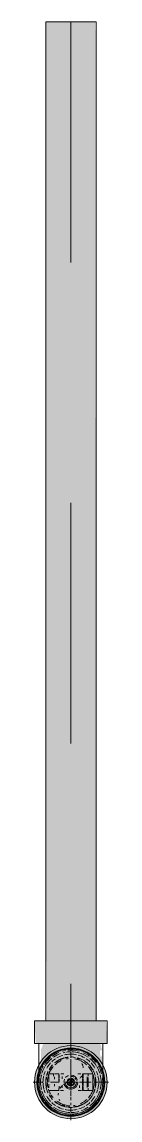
# Model space of a CAD drawing. Header units: millimetres. Extents: x -4000 to 187956, y -58990 to 162485.
# Drawn here: x 36725 to 36775, y 134000 to 134725 of the extents above; entities that cross this region are included whole.
import ezdxf

# ---------------------------------------------------------------- set-up
doc = ezdxf.new("R2010")
doc.units = ezdxf.units.MM
doc.linetypes.add('Dash 1_16_', pattern=[317.5, 158.75, -158.75])
for name, color, linetype, lineweight in [('F-SPRN', 3, 'Continuous', 9), ('P-PIPE', 3, 'Continuous', 9), ('P-PIPE-CNTR', 3, 'Continuous', 9)]:
    doc.layers.add(name, color=color, linetype=linetype, lineweight=lineweight)

# ---------------------------------------------------------------- blocks, each defined once
blk = doc.blocks.new('Sprinkler_Up - DN20-V471-FFS - TANG 1')
at = {"layer": 'F-SPRN', "transparency": 33554534}
for points in [[(-13.52, 0), (-3.89, 0.74), (-1.73, 2.89), (-1.16, 3.47), (-0.58, 4.05), (0.58, 4.05), (1.16, 3.47), (1.73, 2.89), (4.63, 0), (22.24, 0), (17.99, 13.07), (6.87, 21.15), (-6.87, 21.15), (-17.99, 13.07), (-22.24, 0)], [(0, -16.67), (4.31, -16.1), (11.79, -11.79), (16.1, -4.31), (16.1, 4.31), (11.79, 11.79), (8.33, 14.44), (0, 16.67), (-4.31, 16.1), (-11.79, 11.79), (-16.1, 4.31), (-16.1, -4.31), (-11.79, -11.79), (-8.33, -14.44)], [(0, -15.6), (7.8, -13.51), (13.51, -7.8), (15.07, -4.04), (15.07, 4.04), (13.51, 7.8), (7.8, 13.51), (0, 15.6), (-7.8, 13.51), (-11.03, 11.03), (-15.07, 4.04), (-15.07, -4.04), (-11.03, -11.03), (-7.8, -13.51)], [(0, -21.15), (6.87, -21.15), (17.99, -13.07), (22.24, 0), (3.89, -0.74), (1.73, -2.89), (1.16, -3.47), (0.58, -4.05), (-0.58, -4.05), (-1.16, -3.47), (-1.73, -2.89), (-4.63, 0), (-22.24, 0), (-17.99, -13.07), (-6.87, -21.15)], [(-10.9, -5.48), (-10.9, 5.4), (-14.51, 5.4), (-14.51, -5.48)], [(-7.66, -5.48), (-7.66, 5.4), (-10.9, 5.4), (-10.9, -5.48)], [(0, -5.48), (0, 5.4), (-7.66, 5.4), (-7.66, -5.48)], [(0, 0), (5.71, 0), (2.85, 4.94), (-2.85, 4.94), (-5.71, 0)], [(2.85, -4.94), (5.71, 0), (-5.71, 0), (-2.85, -4.94)], [(0, 0), (4.63, 0), (0, 4.63), (-4.63, 0)], [(0, -4.63), (4.63, 0), (-4.63, 0)], [(0, -2.56), (1.34, 0), (-1.82, 0)], [(-1.34, 0), (1.82, 0), (0, 2.56)], [(7.66, -5.48), (7.66, 5.4), (0, 5.4), (0, -5.48)], [(10.9, -5.48), (10.9, 5.4), (7.66, 5.4), (7.66, -5.48)], [(14.51, -5.48), (14.51, 5.4), (10.9, 5.4), (10.9, -5.48)]]:
    blk.add_hatch(color=1, dxfattribs=at).paths.add_polyline_path(points)
at = {"layer": 'F-SPRN', "color": 1}
for p, q in [((-11.46, 5.4), (-14.51, 5.4)), ((-14.51, 5.4), (-11.26, 5.4)), ((-14.51, 5.4), (-14.51, 3.68)), ((-14.51, 3.25), (-14.51, 0)), ((-11.46, 5.4), (-11.46, 4.02)), ((-10.9, 1.94), (-10.9, 3.61)), ((-10.82, 5.4), (-8.03, 5.4)), ((-8.08, 5.4), (-10.82, 5.4)), ((-8.08, 5.4), (-8.08, 2.85)), ((-8.08, 2.46), (-8.08, 0.66)), ((-7.66, 4.78), (-7.66, 2.73)), ((-7.66, 4.78), (-7.66, 2.73)), ((-7.66, 2.09), (-7.66, 0.47)), ((-7.66, 2.09), (-7.66, 0.47)), ((-6.7, 5.4), (-4.74, 5.4)), ((-5.75, 3.75), (-5.75, 2.2)), ((-2.08, 0.04), (-2.08, 0)), ((-2.08, 0), (-2.08, -0.08)), ((0.02, 2.08), (-0.06, 2.08)), ((0.11, 2.07), (0.02, 2.08)), ((2.08, 0), (2.08, 0.08)), ((2.08, -0.04), (2.08, 0)), ((4.74, 5.4), (6.52, 5.4)), ((7.66, 5.2), (7.66, 2.73)), ((7.66, 5.2), (7.66, 2.73)), ((7.66, 2.28), (7.66, 0.45)), ((7.66, 2.28), (7.66, 0.45)), ((7.74, 5.4), (10.82, 5.4)), ((10.82, 5.4), (8.08, 5.4)), ((8.08, 5.4), (8.08, 2.85)), ((8.08, 2.46), (8.08, 0.42)), ((10.9, 5.4), (14.51, 5.4)), ((10.9, 3.61), (10.9, 0.2)), ((14.51, 5.4), (11.46, 5.4)), ((11.46, 5.4), (11.46, 4.02)), ((11.46, 3.01), (11.46, 0.16)), ((14.51, 5.4), (14.51, -5.48)), ((-14.51, -1.31), (-14.51, -3.68)), ((-11.13, -5.48), (-14.51, -5.48)), ((-14.51, -5.48), (-11.46, -5.48)), ((-10.9, -2.56), (-10.9, -1.31)), ((-10.81, -5.48), (-8.08, -5.48)), ((-7.77, -5.48), (-10.81, -5.48)), ((-8.08, -4.19), (-8.08, -5.48)), ((-7.66, -2.73), (-7.66, -3.99)), ((-7.66, -2.73), (-7.66, -3.99)), ((-6.96, -5.48), (-5.75, -5.48)), ((-4.8, -5.48), (-6.96, -5.48)), ((-5.75, -2.33), (-5.75, -3.75)), ((-2.06, -0.25), (-2.05, -0.33)), ((-0.02, -2.08), (0.06, -2.08)), ((6.96, -5.48), (4.8, -5.48)), ((5.75, -2.2), (5.75, -3.75)), ((5.75, -5.48), (6.96, -5.48)), ((7.66, -0.45), (7.66, -2.28)), ((7.66, -0.45), (7.66, -2.28)), ((7.66, -2.73), (7.66, -5.41)), ((7.66, -2.73), (7.66, -5.41)), ((10.81, -5.48), (7.74, -5.48)), ((8.08, -0.42), (8.08, -2.46)), ((8.08, -2.85), (8.08, -5.48)), ((8.08, -5.48), (10.81, -5.48)), ((10.9, -0.2), (10.9, -3.61)), ((14.51, -5.48), (10.9, -5.48)), ((11.46, -0.16), (11.46, -3.01)), ((11.46, -4.02), (11.46, -5.48)), ((11.46, -5.48), (14.51, -5.48))]:
    blk.add_line(p, q, dxfattribs=at)
at = {"layer": 'F-SPRN', "color": 1, "flags": 128}
for points in [[(-2.04, 0.38), (-2.06, 0.29), (-2.07, 0.21), (-2.07, 0.13), (-2.08, 0.04)], [(-1.96, 0.7), (-1.98, 0.62), (-2.01, 0.54), (-2.03, 0.46), (-2.04, 0.38)], [(-1.78, 1.07), (-1.82, 1), (-1.86, 0.93), (-1.9, 0.85), (-1.93, 0.77), (-1.96, 0.7)], [(-1.64, 1.28), (-1.69, 1.21), (-1.74, 1.14), (-1.78, 1.07)], [(-0.86, 1.89), (-0.94, 1.85), (-1.01, 1.81), (-1.08, 1.77), (-1.15, 1.73), (-1.22, 1.68), (-1.29, 1.63), (-1.35, 1.58), (-1.41, 1.52), (-1.47, 1.46), (-1.53, 1.4), (-1.59, 1.34), (-1.64, 1.28)], [(-0.63, 1.98), (-0.71, 1.95), (-0.79, 1.92), (-0.86, 1.89)], [(-0.47, 2.02), (-0.55, 2), (-0.63, 1.98)], [(-0.06, 2.08), (-0.14, 2.07), (-0.23, 2.06), (-0.31, 2.05), (-0.39, 2.04), (-0.47, 2.02)], [(1.76, 1.1), (1.71, 1.17), (1.67, 1.24), (1.62, 1.31), (1.56, 1.37), (1.51, 1.43), (1.45, 1.49), (1.39, 1.55), (1.32, 1.6), (1.26, 1.65), (1.19, 1.7), (1.12, 1.75), (1.05, 1.79), (0.98, 1.83), (0.9, 1.87), (0.83, 1.9), (0.75, 1.94), (0.67, 1.96), (0.6, 1.99), (0.52, 2.01), (0.43, 2.03), (0.35, 2.05), (0.27, 2.06), (0.19, 2.07), (0.11, 2.07)], [(2.08, 0.08), (2.07, 0.17), (2.06, 0.25), (2.05, 0.33), (2.04, 0.41), (2.02, 0.49), (2, 0.57), (1.97, 0.65), (1.94, 0.73), (1.91, 0.81), (1.88, 0.88), (1.84, 0.96), (1.8, 1.03), (1.76, 1.1)], [(-2.08, -0.08), (-2.07, -0.17), (-2.06, -0.25)], [(-2.05, -0.33), (-2.04, -0.41), (-2.02, -0.49), (-2, -0.57), (-1.97, -0.65), (-1.94, -0.73), (-1.91, -0.81), (-1.88, -0.88), (-1.84, -0.96), (-1.8, -1.03), (-1.76, -1.1), (-1.71, -1.17)], [(-1.71, -1.17), (-1.67, -1.24), (-1.62, -1.31), (-1.56, -1.37), (-1.51, -1.43), (-1.45, -1.49), (-1.39, -1.55), (-1.32, -1.6), (-1.26, -1.65), (-1.19, -1.7), (-1.12, -1.75), (-1.05, -1.79), (-0.98, -1.83)], [(-0.98, -1.83), (-0.9, -1.87), (-0.83, -1.9), (-0.75, -1.94)], [(-0.75, -1.94), (-0.67, -1.96), (-0.6, -1.99), (-0.52, -2.01), (-0.43, -2.03), (-0.35, -2.05)], [(-0.35, -2.05), (-0.27, -2.06), (-0.19, -2.07), (-0.11, -2.07), (-0.02, -2.08)], [(0.06, -2.08), (0.14, -2.07), (0.23, -2.06), (0.31, -2.05), (0.39, -2.04)], [(0.39, -2.04), (0.47, -2.02), (0.55, -2), (0.63, -1.98)], [(0.63, -1.98), (0.71, -1.95), (0.79, -1.92), (0.86, -1.89), (0.94, -1.85), (1.01, -1.81), (1.08, -1.77), (1.15, -1.73), (1.22, -1.68), (1.29, -1.63), (1.35, -1.58), (1.41, -1.52), (1.47, -1.46)], [(1.47, -1.46), (1.53, -1.4), (1.59, -1.34), (1.64, -1.28), (1.69, -1.21), (1.74, -1.14), (1.78, -1.07), (1.82, -1), (1.86, -0.93), (1.9, -0.85), (1.93, -0.77)], [(1.93, -0.77), (1.96, -0.7), (1.98, -0.62), (2.01, -0.54), (2.03, -0.46), (2.04, -0.38), (2.06, -0.29), (2.07, -0.21), (2.07, -0.13), (2.08, -0.04)]]:
    blk.add_lwpolyline(points, dxfattribs=at)
at = {"layer": 'F-SPRN', "color": 1}
for radius, start, end in [(22.24, 360, 180), (21.9, 90.14502, 98.85032), (21.9, 72.55828, 89.46239), (21.9, 126.69417, 143.27011), (21.9, 108.26214, 125.75069), (16.67, 106.59952, 120), (16.67, 106.59952, 120), (21.9, 99.348, 107.90102), (16.67, 96.41428, 105), (16.67, 96.41428, 105), (15.6, 95.57619, 100.68426), (15.6, 95.57619, 100.68426), (16.67, 83.06841, 90), (16.67, 83.06841, 90), (15.6, 75.57295, 80.58917), (15.6, 75.57295, 80.58917), (15.6, 67.56142, 74.5481), (15.6, 67.56142, 74.5481), (16.67, 60, 75), (16.67, 60, 75), (21.9, 54.24931, 71.73786), (21.9, 36.72989, 53.30583), (21.9, 144.76984, 164.81509), (15.6, 150.94093, 165), (16.67, 136.72135, 149.93102), (16.67, 136.72135, 149.93102), (15.6, 150.94093, 156.38455), (15.6, 138.42141, 150), (15.6, 138.42141, 150), (16.67, 121.41808, 130.57514), (16.67, 121.41808, 130.57514), (15.6, 120.52623, 133.2078), (15.6, 120.52623, 133.2078), (15.6, 114.43632, 119.98126), (15.6, 114.43632, 119.98126), (15.6, 60.01874, 65.56368), (15.6, 60.01874, 65.56368), (15.6, 46.7922, 60), (15.6, 46.7922, 60), (16.67, 49.42486, 58.58192), (16.67, 49.42486, 58.58192), (15.6, 30, 41.57859), (15.6, 30, 41.57859), (16.67, 30, 43.27865), (16.67, 30, 43.27865), (15.6, 23.61545, 29.56463), (15.6, 15, 29.56463), (21.9, 15.18491, 35.23016), (21.9, 165.67731, 179.2615), (16.67, 167.68021, 180), (16.67, 167.68021, 180), (16.67, 155.38786, 164.96934), (16.67, 155.38786, 164.96934), (15.6, 166.42653, 180), (15.6, 166.42653, 180), (15.6, 159.61394, 165), (4.63, 155.78319, 180), (4.63, 155.78319, 180), (4.63, 109.01924, 138.27027), (4.63, 109.01924, 138.27027), (2.56, 109.01924, 168.82781), (2.56, 109.01924, 168.82781), (2.04, 109.01924, 180), (4.63, 17.95923, 90), (4.63, 17.95923, 90), (3.81, 57.05771, 90), (2.56, 14.55988, 90), (2.56, 14.55988, 90), (2.04, 10.47029, 90), (3.81, 16.16047, 43.83585), (15.6, 15, 20.38606), (16.67, 15, 24.61214), (16.67, 15, 24.61214), (15.6, 360, 13.66176), (15.6, 0, 13.66176), (16.67, 360, 12.31979), (16.67, 0, 12.31979), (21.9, 0.7385, 14.32269), (22.24, 180, 360), (21.9, 180.7385, 194.32269), (21.9, 195.18491, 215.23016), (16.67, 180, 192.31979), (16.67, 180, 192.31979), (16.67, 195.03066, 204.61214), (16.67, 195.03066, 204.61214), (15.6, 181.90822, 193.66176), (15.6, 181.90822, 193.66176), (15.6, 197.33389, 209.56463), (15.6, 197.33389, 209.56463), (4.63, 197.95923, 0), (4.63, 197.95923, 360), (3.81, 196.16047, 360), (2.56, 191.16773, 0), (2.56, 191.16773, 360), (2.04, 190.47029, 0), (15.6, 330.43537, 345), (15.6, 330.43537, 336.38455), (15.6, 339.61394, 345), (16.67, 335.38786, 345), (16.67, 335.38786, 345), (15.6, 346.33824, 360), (15.6, 346.33824, 360), (16.67, 347.68021, 360), (16.67, 347.68021, 360), (21.9, 324.76984, 344.81509), (21.9, 345.67731, 359.2615), (21.9, 216.72989, 233.30583), (16.67, 210.06898, 223.27865), (16.67, 210.06898, 223.27865), (15.6, 212.54719, 221.57859), (15.6, 212.54719, 221.57859), (16.67, 229.42486, 238.58192), (16.67, 229.42486, 238.58192), (15.6, 233.79501, 240), (15.6, 233.79501, 240), (16.67, 240, 255), (16.67, 240, 255), (15.6, 240.01874, 254.5481), (15.6, 240.01874, 254.5481), (16.67, 286.59952, 300), (16.67, 286.59952, 300), (15.6, 294.43632, 299.98126), (15.6, 294.43632, 299.98126), (15.6, 300, 313.2078), (15.6, 300, 313.2078), (16.67, 301.41808, 310.57514), (16.67, 301.41808, 310.57514), (15.6, 318.42141, 330), (15.6, 318.42141, 330), (16.67, 316.72135, 330), (16.67, 316.72135, 330), (21.9, 306.69417, 323.27011), (21.9, 234.24931, 251.73786), (21.9, 252.55828, 269.46239), (15.6, 255, 267.63996), (15.6, 255, 267.63996), (16.67, 263.06841, 270), (16.67, 263.06841, 270), (21.9, 270.14502, 278.85032), (15.6, 275.57619, 280.68426), (15.6, 275.57619, 280.68426), (16.67, 276.41428, 285), (16.67, 276.41428, 285), (21.9, 279.348, 287.90102), (21.9, 288.26214, 305.75069)]:
    blk.add_arc((0, 0), radius, start, end, dxfattribs=at)
blk = doc.blocks.new('Steel_Transition_Threaded_HoaPhat - Standard-V473-FFS - TANG 1')
at = {"layer": 'P-PIPE', "lineweight": 13, "transparency": 33554534}
h = blk.add_hatch(color=1, dxfattribs=at)
h.paths.add_polyline_path([(36750, 134002.66), (36755.83, 134003.43), (36761.25, 134005.68), (36765.91, 134009.25), (36769.49, 134013.91), (36771.73, 134019.34), (36772.5, 134025.16), (36771.73, 134030.99), (36769.49, 134036.41), (36765.91, 134041.07), (36761.25, 134044.65), (36755.83, 134046.9), (36750, 134047.66), (36744.18, 134046.9), (36738.75, 134044.65), (36734.09, 134041.07), (36730.52, 134036.41), (36728.27, 134030.99), (36727.5, 134025.16), (36728.27, 134019.34), (36730.52, 134013.91), (36734.09, 134009.25), (36738.75, 134005.68), (36744.18, 134003.43)])
h.paths.add_polyline_path([(36750, 134005.06), (36744.8, 134005.75), (36739.95, 134007.75), (36735.79, 134010.95), (36732.59, 134015.11), (36730.59, 134019.96), (36729.9, 134025.16), (36730.59, 134030.36), (36732.59, 134035.21), (36735.79, 134039.37), (36739.95, 134042.57), (36744.8, 134044.58), (36750, 134045.26), (36755.2, 134044.58), (36760.05, 134042.57), (36764.21, 134039.37), (36767.41, 134035.21), (36769.42, 134030.36), (36770.1, 134025.16), (36769.42, 134019.96), (36767.41, 134015.11), (36764.21, 134010.95), (36760.05, 134007.75), (36755.2, 134005.75)])
for points in [[(36770.1, 134025.16), (36769.42, 134030.36), (36767.41, 134035.21), (36764.21, 134039.37), (36760.05, 134042.57), (36755.2, 134044.58), (36750, 134045.26), (36744.8, 134044.58), (36739.95, 134042.57), (36735.79, 134039.37), (36732.59, 134035.21), (36730.59, 134030.36), (36729.9, 134025.16), (36733.6, 134025.16), (36735.8, 134033.36), (36741.8, 134039.36), (36750, 134041.56), (36758.2, 134039.36), (36764.2, 134033.36), (36766.4, 134025.16)], [(36750, 134006.66), (36754.79, 134007.29), (36759.25, 134009.14), (36763.08, 134012.08), (36766.02, 134015.91), (36767.87, 134020.37), (36768.5, 134025.16), (36767.87, 134029.95), (36766.02, 134034.41), (36763.08, 134038.24), (36759.25, 134041.18), (36754.79, 134043.03), (36750, 134043.66), (36745.21, 134043.03), (36740.75, 134041.18), (36736.92, 134038.24), (36733.98, 134034.41), (36732.13, 134029.95), (36731.5, 134025.16), (36732.13, 134020.37), (36733.98, 134015.91), (36736.92, 134012.08), (36740.75, 134009.14), (36745.21, 134007.29)], [(36750, 134005.06), (36755.2, 134005.75), (36760.05, 134007.75), (36764.21, 134010.95), (36767.41, 134015.11), (36769.42, 134019.96), (36770.1, 134025.16), (36766.4, 134025.16), (36764.2, 134016.96), (36758.2, 134010.96), (36750, 134008.76), (36741.8, 134010.96), (36735.8, 134016.96), (36733.6, 134025.16), (36729.9, 134025.16), (36730.59, 134019.96), (36732.59, 134015.11), (36735.79, 134010.95), (36739.95, 134007.75), (36744.8, 134005.75)]]:
    blk.add_hatch(color=1, dxfattribs=at).paths.add_polyline_path(points)
at = {"layer": 'P-PIPE', "color": 20, "lineweight": 13}
for radius, start, end in [(22.5, 0, 180), (22.5, 0, 165), (20.1, 128.8856, 148.15532), (18.5, 123.49758, 133.20406), (18.5, 123.49758, 133.20406), (20.1, 109.68592, 125.00431), (16.4, 121.07383, 126.45372), (18.5, 106.81896, 120), (18.5, 106.81896, 120), (16.4, 113.40447, 120), (16.4, 107.46566, 111.9681), (20.1, 100.99748, 105), (18.5, 91.43525, 103.20464), (18.5, 91.43525, 103.20464), (16.4, 96.21321, 104.60424), (20.1, 90.52458, 98.50889), (18.5, 78.09865, 90), (18.5, 78.09865, 90), (20.1, 75.0607, 87.9279), (16.4, 66.9681, 75), (18.5, 60, 75), (18.5, 60, 75), (20.1, 54.99569, 75), (18.5, 46.79594, 56.50242), (18.5, 46.79594, 56.50242), (20.1, 31.84468, 51.1144), (20.1, 150, 162.74488), (18.5, 157.6232, 165), (18.5, 157.6232, 165), (18.5, 136.42974, 150), (18.5, 136.42974, 150), (16.4, 158.0319, 163.50595), (16.4, 141.9681, 150), (16.4, 30, 38.0319), (18.5, 30, 43.57026), (18.5, 30, 43.57026), (18.5, 15, 22.3768), (18.5, 15, 22.3768), (20.1, 17.25512, 30), (22.5, 165, 180), (22.5, 180, 315), (22.5, 180, 0), (20.1, 166.04994, 180), (20.1, 180, 193.95006), (18.5, 166.59392, 180), (18.5, 166.59392, 180), (18.5, 180, 193.40608), (18.5, 180, 193.40608), (16.4, 180.81064, 191.45326), (16.4, 168.54674, 175.16067), (22.5, 315, 0), (16.4, 0, 8.0319), (16.4, 351.9681, 0), (18.5, 0, 13.40608), (18.5, 0, 13.40608), (18.5, 346.59392, 0), (18.5, 346.59392, 0), (20.1, 0, 13.95006), (20.1, 346.04994, 0), (20.1, 197.25512, 210), (18.5, 195, 202.3768), (18.5, 195, 202.3768), (16.4, 210.66354, 218.0319), (16.4, 338.0319, 342.86912), (18.5, 337.6232, 345), (18.5, 337.6232, 345), (20.1, 330, 342.74488), (20.1, 211.84468, 231.1144), (18.5, 210, 223.57026), (18.5, 210, 223.57026), (18.5, 226.79594, 236.50242), (18.5, 226.79594, 236.50242), (16.4, 230.47333, 236.63885), (16.4, 240, 246.59553), (16.4, 246.9681, 255), (16.4, 287.46566, 291.9681), (16.4, 293.40447, 300), (18.5, 303.49758, 313.20406), (18.5, 303.49758, 313.20406), (20.1, 308.8856, 328.15532), (18.5, 316.42974, 330), (18.5, 316.42974, 330), (20.1, 234.99569, 255), (18.5, 240, 255), (18.5, 240, 255), (20.1, 255.0607, 267.9279), (18.5, 258.09865, 270), (18.5, 258.09865, 270), (16.4, 264.1652, 268.50595), (20.1, 270.52458, 278.50889), (18.5, 271.43525, 283.20464), (18.5, 271.43525, 283.20464), (16.4, 276.45372, 283.90628), (20.1, 280.99748, 285), (18.5, 286.81896, 300), (18.5, 286.81896, 300), (20.1, 289.68592, 305.00431)]:
    blk.add_arc((36750, 134025.16), radius, start, end, dxfattribs=at)
blk = doc.blocks.new('Steel_Elbow_Threaded_HoaPhat - Standard-V474-FFS - TANG 1')
at = {"layer": 'P-PIPE', "lineweight": 13, "transparency": 33554534}
for points in [[(36743.76, 134050.59), (36750, 134050.59), (36750, 134065.71), (36725.89, 134065.71), (36726.71, 134050.59), (36737.95, 134050.59)], [(36756.24, 134050.59), (36774.11, 134050.59), (36773.29, 134065.71), (36750, 134065.71), (36750, 134050.59)], [(36750, 134001.05), (36756.24, 134001.87), (36762.06, 134004.28), (36767.05, 134008.11), (36770.88, 134013.11), (36773.29, 134018.92), (36774.11, 134025.16), (36773.29, 134031.4), (36770.88, 134037.22), (36767.05, 134042.21), (36762.06, 134046.04), (36756.24, 134048.45), (36750, 134049.27), (36743.76, 134048.45), (36737.95, 134046.04), (36732.95, 134042.21), (36729.12, 134037.22), (36726.71, 134031.4), (36725.89, 134025.16), (36726.71, 134018.92), (36729.12, 134013.11), (36732.95, 134008.11), (36737.95, 134004.28), (36743.76, 134001.87)]]:
    blk.add_hatch(color=1, dxfattribs=at).paths.add_polyline_path(points)
h = blk.add_hatch(color=1, dxfattribs=at)
h.paths.add_polyline_path([(36742.77, 134045.04), (36740.28, 134045.09), (36744.06, 134046.96)])
h.paths.add_polyline_path([(36729.84, 134035.23), (36731.21, 134035.77), (36737.23, 134042.67), (36742.77, 134045.04), (36750, 134046.31), (36750, 134050.59), (36731.69, 134050.59), (36730.27, 134046.79), (36730.13, 134039.39)])
h = blk.add_hatch(color=1, dxfattribs=at)
h.paths.add_polyline_path([(36766.87, 134040.39), (36769.48, 134035.76), (36768.64, 134039.68)])
h.paths.add_polyline_path([(36770.9, 134033.67), (36770.64, 134042.29), (36769.48, 134041.91), (36769.41, 134046.02), (36770.74, 134046.31), (36769.57, 134050.59), (36750, 134050.59), (36750, 134046.31), (36757.23, 134045.04), (36755.94, 134046.96), (36763.39, 134042.24), (36767.36, 134038.17), (36766.21, 134043.31), (36768.64, 134039.68)])
at = {"layer": 'P-PIPE', "color": 20, "lineweight": 13}
for p, q in [((36725.89, 134065.71), (36725.89, 134050.59)), ((36732.95, 134065.71), (36725.89, 134065.71)), ((36750, 134065.71), (36725.89, 134065.71)), ((36737.95, 134065.71), (36733.79, 134065.71)), ((36743.76, 134065.71), (36738.18, 134065.71)), ((36750, 134065.71), (36743.76, 134065.71)), ((36761.82, 134065.71), (36750, 134065.71)), ((36774.11, 134065.71), (36750, 134065.71)), ((36766.21, 134065.71), (36762.06, 134065.71)), ((36774.11, 134065.71), (36767.05, 134065.71)), ((36774.11, 134050.59), (36774.11, 134065.71)), ((36725.89, 134050.59), (36731.54, 134050.59)), ((36725.89, 134050.59), (36750, 134050.59)), ((36742.77, 134050.59), (36728.85, 134050.59)), ((36731.54, 134050.59), (36732.95, 134050.59)), ((36732.75, 134050.59), (36731.69, 134050.59)), ((36736.41, 134050.59), (36733.8, 134050.59)), ((36733.96, 134050.59), (36742.73, 134050.59)), ((36742.77, 134050.59), (36736.41, 134050.59)), ((36750, 134050.59), (36743.73, 134050.59)), ((36750, 134050.59), (36743.73, 134050.59)), ((36743.76, 134050.59), (36750, 134050.59)), ((36750, 134050.59), (36756.24, 134050.59)), ((36750, 134050.59), (36774.11, 134050.59)), ((36756.28, 134050.59), (36750, 134050.59)), ((36756.28, 134050.59), (36750, 134050.59)), ((36763.59, 134050.59), (36757.24, 134050.59)), ((36771.15, 134050.59), (36757.24, 134050.59)), ((36757.27, 134050.59), (36766.04, 134050.59)), ((36766.2, 134050.59), (36763.6, 134050.59)), ((36767.05, 134050.59), (36769.72, 134050.59)), ((36768.32, 134050.59), (36767.25, 134050.59)), ((36769.87, 134050.59), (36768.32, 134050.59)), ((36769.72, 134050.59), (36774.11, 134050.59)), ((36728.85, 134036.01), (36728.85, 134036.85)), ((36728.85, 134031.47), (36728.85, 134032.16)), ((36728.85, 134030.82), (36728.85, 134031.47)), ((36771.15, 134037.08), (36771.15, 134036.23)), ((36771.15, 134036.23), (36771.15, 134035.4)), ((36771.15, 134035.4), (36771.15, 134034.6)), ((36771.15, 134034.6), (36771.15, 134033.82)), ((36771.15, 134033.82), (36771.15, 134033.07)), ((36771.15, 134033.07), (36771.15, 134032.35)), ((36771.15, 134032.35), (36771.15, 134031.65)), ((36728.85, 134030.19), (36728.85, 134030.82)), ((36728.85, 134028.52), (36728.85, 134029.05)), ((36728.85, 134028.04), (36728.85, 134028.52)), ((36728.85, 134026.15), (36728.85, 134026.45)), ((36728.85, 134025.16), (36728.85, 134025.18)), ((36728.85, 134024.93), (36728.85, 134025.16)), ((36728.88, 134024.09), (36728.85, 134024.93)), ((36771.15, 134025.19), (36771.15, 134025.16)), ((36729.16, 134021.57), (36729.03, 134022.4)), ((36729.74, 134019.1), (36729.51, 134019.91)), ((36730.96, 134015.95), (36730.61, 134016.72)), ((36770.55, 134020.13), (36770.33, 134019.32)), ((36770.73, 134020.96), (36770.55, 134020.13)), ((36770.88, 134021.79), (36770.73, 134020.96)), ((36771, 134022.63), (36770.88, 134021.79)), ((36731.35, 134015.19), (36730.96, 134015.95)), ((36731.76, 134014.46), (36731.35, 134015.19)), ((36732.2, 134013.73), (36731.76, 134014.46)), ((36735.43, 134009.83), (36734.83, 134010.43)), ((36765.33, 134010.59), (36764.74, 134009.99)), ((36766.97, 134012.53), (36766.45, 134011.86)), ((36767.46, 134013.22), (36766.97, 134012.53)), ((36767.92, 134013.93), (36767.46, 134013.22)), ((36737.37, 134008.2), (36736.7, 134008.72)), ((36740.99, 134006.03), (36740.24, 134006.4)), ((36747.47, 134004.16), (36746.63, 134004.28)), ((36750, 134004.01), (36749.16, 134004.03)), ((36750.23, 134004.01), (36750, 134004.01)), ((36751.08, 134004.04), (36750.23, 134004.01)), ((36751.92, 134004.1), (36751.08, 134004.04)), ((36756.07, 134004.9), (36755.25, 134004.67)), ((36756.87, 134005.16), (36756.07, 134004.9)), ((36757.67, 134005.45), (36756.87, 134005.16)), ((36758.45, 134005.77), (36757.67, 134005.45)), ((36760.71, 134006.92), (36759.97, 134006.51)), ((36762.81, 134008.34), (36762.13, 134007.84)), ((36763.48, 134008.86), (36762.81, 134008.34))]:
    blk.add_line(p, q, dxfattribs=at)
at = {"layer": 'P-PIPE', "color": 20, "lineweight": 13, "flags": 128}
for points in [[(36728.85, 134036.85), (36728.85, 134037.72), (36728.85, 134038.6), (36728.85, 134039.51), (36728.85, 134040.43), (36728.85, 134041.37), (36728.85, 134042.33), (36728.85, 134043.3), (36728.85, 134044.28), (36728.85, 134045.27), (36728.85, 134046.27), (36728.85, 134047.27), (36728.85, 134048.28), (36728.85, 134049.3), (36728.85, 134050.31), (36728.85, 134050.59)], [(36771.15, 134050.59), (36771.15, 134049.57), (36771.15, 134048.56), (36771.15, 134047.54), (36771.15, 134046.54), (36771.15, 134045.54), (36771.15, 134044.54), (36771.15, 134043.56), (36771.15, 134042.59), (36771.15, 134041.63), (36771.15, 134040.69), (36771.15, 134039.76), (36771.15, 134038.85), (36771.15, 134037.95), (36771.15, 134037.08)], [(36728.85, 134032.16), (36728.85, 134032.87), (36728.85, 134033.62), (36728.85, 134034.39), (36728.85, 134035.18), (36728.85, 134036.01)], [(36771.15, 134031.65), (36771.15, 134030.99), (36771.15, 134030.36)], [(36728.85, 134029.05), (36728.85, 134029.6), (36728.85, 134030.19)], [(36728.85, 134027.17), (36728.85, 134027.58), (36728.85, 134028.04)], [(36728.85, 134026.45), (36728.85, 134026.79), (36728.85, 134027.17)], [(36728.85, 134025.67), (36728.85, 134025.89), (36728.85, 134026.15)], [(36728.85, 134025.34), (36728.85, 134025.49), (36728.85, 134025.67)], [(36728.85, 134025.18), (36728.85, 134025.24), (36728.85, 134025.34)], [(36729.03, 134022.4), (36728.94, 134023.24), (36728.88, 134024.09)], [(36771.15, 134025.16), (36771.13, 134024.32), (36771.08, 134023.47), (36771, 134022.63)], [(36771.15, 134030.36), (36771.15, 134029.76), (36771.15, 134029.19)], [(36771.15, 134029.19), (36771.15, 134028.66), (36771.15, 134028.16), (36771.15, 134027.7)], [(36771.15, 134027.7), (36771.15, 134027.28), (36771.15, 134026.89)], [(36771.15, 134026.89), (36771.15, 134026.54), (36771.15, 134026.23), (36771.15, 134025.96)], [(36771.15, 134025.96), (36771.15, 134025.72), (36771.15, 134025.53)], [(36771.15, 134025.53), (36771.15, 134025.38), (36771.15, 134025.27), (36771.15, 134025.19)], [(36729.51, 134019.91), (36729.32, 134020.74), (36729.16, 134021.57)], [(36730.61, 134016.72), (36730.29, 134017.5), (36730, 134018.29), (36729.74, 134019.1)], [(36770.33, 134019.32), (36770.08, 134018.51), (36769.8, 134017.71), (36769.48, 134016.93), (36769.14, 134016.15), (36768.76, 134015.4)], [(36733.7, 134011.69), (36733.17, 134012.35), (36732.68, 134013.03), (36732.2, 134013.73)], [(36734.83, 134010.43), (36734.25, 134011.05), (36733.7, 134011.69)], [(36736.7, 134008.72), (36736.06, 134009.26), (36735.43, 134009.83)], [(36764.74, 134009.99), (36764.12, 134009.41), (36763.48, 134008.86)], [(36766.45, 134011.86), (36765.9, 134011.22), (36765.33, 134010.59)], [(36768.76, 134015.4), (36768.36, 134014.65), (36767.92, 134013.93)], [(36738.77, 134007.24), (36738.06, 134007.71), (36737.37, 134008.2)], [(36740.24, 134006.4), (36739.49, 134006.81), (36738.77, 134007.24)], [(36743.35, 134005.09), (36742.55, 134005.37), (36741.77, 134005.68), (36740.99, 134006.03)], [(36744.97, 134004.62), (36744.16, 134004.84), (36743.35, 134005.09)], [(36746.63, 134004.28), (36745.8, 134004.43), (36744.97, 134004.62)], [(36749.16, 134004.03), (36748.31, 134004.08), (36747.47, 134004.16)], [(36753.6, 134004.32), (36752.76, 134004.19), (36751.92, 134004.1)], [(36755.25, 134004.67), (36754.43, 134004.48), (36753.6, 134004.32)], [(36759.97, 134006.51), (36759.22, 134006.13), (36758.45, 134005.77)], [(36762.13, 134007.84), (36761.43, 134007.37), (36760.71, 134006.92)]]:
    blk.add_lwpolyline(points, dxfattribs=at)
at = {"layer": 'P-PIPE', "color": 20, "lineweight": 13}
for radius, start, end in [(24.11, 90, 270), (24.11, 90, 270), (21.15, 99.94635, 104.96567), (21.15, 90, 95.26621), (24.11, 270, 90), (24.11, 270, 90), (21.15, 75.03433, 90), (21.15, 130, 141.04884), (21.15, 112.32955, 125.80236), (21.15, 60.79881, 67.06229), (21.15, 54.19764, 59.9895), (21.15, 38.41464, 50), (21.15, 156.35778, 164.96646), (21.15, 150.00756, 154.63223), (21.15, 141.58536, 146.25919), (21.15, 25.36777, 29.99244), (21.15, 15.03354, 23.64222), (21.15, 172.72037, 178.04381), (21.15, 181.97109, 187.76722), (21.15, 165.7465, 170), (21.15, 352.23278, 358.02891), (21.15, 1.95619, 7.27963), (21.15, 190, 194.26573), (21.15, 195.04555, 204.73515), (21.15, 334.62524, 344.95445), (21.15, 345.73427, 350), (21.15, 205.37476, 209.99738), (21.15, 213.74954, 218.4271), (21.15, 218.9611, 230), (21.15, 310, 321.5729), (21.15, 330.00262, 334.19657), (21.15, 234.21981, 247.67648), (21.15, 255.03701, 270), (21.15, 271.10407, 278.96127), (21.15, 279.93028, 284.96299), (21.15, 292.93141, 303.69813)]:
    blk.add_arc((36750, 134025.16), radius, start, end, dxfattribs=at)

msp = doc.modelspace()

# ---------------------------------------------------------------- hatches: boundary and pattern name
at = {"layer": 'P-PIPE', "transparency": 33554534}
for points in [[(36745.68, 134065.71), (36750, 134065.71), (36750, 134725.09), (36733.3, 134725.09), (36733.87, 134065.71), (36741.65, 134065.71)], [(36754.32, 134065.71), (36766.7, 134065.71), (36766.13, 134725.09), (36750, 134725.09), (36750, 134065.71)], [(36741.65, 134010.7), (36742.77, 134012.64), (36741.65, 134016.81), (36742.77, 134020.99), (36745.83, 134024.04), (36757.23, 134029.34), (36758.35, 134033.51), (36757.23, 134037.69), (36755.91, 134039.42), (36750, 134041.86), (36741.65, 134039.63), (36735.54, 134033.51), (36733.3, 134025.16), (36735.54, 134016.81), (36738.19, 134013.35)], [(36750, 134008.46), (36758.35, 134010.7), (36761.81, 134013.35), (36766.13, 134020.84), (36766.13, 134029.48), (36761.81, 134036.97), (36758.35, 134039.63), (36750, 134041.86), (36745.68, 134041.29), (36738.19, 134036.97), (36733.87, 134029.48), (36733.87, 134020.84), (36738.19, 134013.35), (36741.65, 134010.7)]]:
    msp.add_hatch(color=1, dxfattribs=at).paths.add_polyline_path(points)

# ---------------------------------------------------------------- linework, layer by layer
at = {"layer": 'P-PIPE', "color": 20, "lineweight": 13}
for p, q in [((36733.3, 134725.09), (36733.3, 134065.71)), ((36766.7, 134725.09), (36733.3, 134725.09)), ((36766.7, 134065.71), (36766.7, 134725.09)), ((36733.3, 134065.71), (36737.91, 134065.71)), ((36738.19, 134065.71), (36761.81, 134065.71)), ((36762.09, 134065.71), (36766.7, 134065.71))]:
    msp.add_line(p, q, dxfattribs=at)
at = {"layer": 'P-PIPE', "color": 1}
for centre, radius, start, end in [((36750, 134033.51), 8.35, 69.00268, 79.23689), ((36750, 134033.51), 8.35, 46.69983, 60.56919), ((36750, 134025.16), 16.7, 157.579, 164.27217), ((36750, 134025.16), 16.7, 140.69077, 147.69685), ((36750, 134033.51), 8.35, 20.12852, 29.04129), ((36750, 134033.51), 8.35, 8.03848, 17.99182), ((36750, 134025.16), 16.7, 46.03173, 51.87263), ((36750, 134025.16), 16.7, 32.30315, 45.28459), ((36750, 134025.16), 16.7, 25.03638, 31.09738), ((36750, 134025.16), 16.7, 16.93755, 22.421), ((36750, 134025.16), 16.7, 170.11075, 177.20298), ((36750, 134025.16), 16.7, 182.79702, 189.88925), ((36750, 134016.81), 8.35, 115.68061, 125.5287), ((36750, 134016.81), 8.35, 100.68419, 114.03868), ((36750, 134016.81), 8.35, 90, 100.68419), ((36750, 134033.51), 8.35, 270, 280.68419), ((36750, 134033.51), 8.35, 316.31827, 330), ((36750, 134025.16), 16.7, 4.30926, 9.88925), ((36750, 134025.16), 16.7, 350.11075, 355.69074), ((36750, 134025.16), 16.7, 190.21536, 195.24866), ((36750, 134016.81), 8.35, 172.0327, 181.54073), ((36750, 134016.81), 8.35, 131.03659, 150), ((36750, 134025.16), 16.7, 328.90262, 336.68603), ((36750, 134025.16), 16.7, 231.87263, 237.20298), ((36750, 134016.81), 8.35, 199.90038, 209.04129), ((36750, 134025.16), 16.7, 246.89762, 251.0986), ((36750, 134016.81), 8.35, 226.69983, 240.56919), ((36750, 134025.16), 16.7, 284.68823, 289.30822), ((36750, 134025.16), 16.7, 308.12737, 313.96827), ((36750, 134025.16), 16.7, 314.71541, 320.69077), ((36750, 134025.16), 16.7, 254.71541, 259.67271), ((36750, 134016.81), 8.35, 249.00268, 259.23689), ((36750, 134025.16), 16.7, 266.00419, 273.52882)]:
    msp.add_arc(centre, radius, start, end, dxfattribs=at)
at = {"layer": 'P-PIPE-CNTR', "color": 1, "linetype": 'Dash 1_16_'}
for p, q in [((36750, 134725.09), (36750, 134065.71)), ((36750, 134725.09), (36750, 134065.71)), ((36750, 134047.66), (36750, 134050.16)), ((36750, 134046.32), (36750, 134047.66)), ((36750, 134043.66), (36750, 134045.26)), ((36750, 134041.86), (36750, 134043.66)), ((36750, 134038.67), (36750, 134040.27)), ((36750, 134034.89), (36750, 134037.65)), ((36750, 134030.57), (36750, 134034.17)), ((36725, 134025.16), (36727.5, 134025.16)), ((36727.76, 134025.16), (36731.5, 134025.16)), ((36736.48, 134025.16), (36742.35, 134025.16)), ((36745.38, 134025.16), (36747.61, 134025.16)), ((36748.66, 134025.16), (36750, 134025.16)), ((36750, 134027.72), (36750, 134029.34)), ((36750, 134025.16), (36750, 134027.22)), ((36750, 134023.11), (36750, 134025.16)), ((36750, 134025.16), (36751.34, 134025.16)), ((36751.82, 134025.16), (36754.63, 134025.16)), ((36755.71, 134025.16), (36763.52, 134025.16)), ((36766.4, 134025.16), (36767.87, 134025.16)), ((36768.5, 134025.16), (36772.24, 134025.16)), ((36772.5, 134025.16), (36775, 134025.16)), ((36750, 134020.98), (36750, 134022.6)), ((36750, 134016.15), (36750, 134019.68)), ((36750, 134013.19), (36750, 134015.44)), ((36750, 134010.06), (36750, 134011.55)), ((36750, 134006.66), (36750, 134008.49)), ((36750, 134005.06), (36750, 134006.66)), ((36750, 134002.66), (36750, 134004.01)), ((36750, 134000.16), (36750, 134002.66))]:
    msp.add_line(p, q, dxfattribs=at)
at = {"layer": 'P-PIPE-CNTR', "color": 20, "lineweight": 13}
for p, q in [((36750, 134065.71), (36750, 134050.59)), ((36750, 134050.59), (36750, 134049.13)), ((36750, 134049.13), (36750, 134047.35)), ((36750, 134047.24), (36750, 134045.87)), ((36750, 134044.73), (36750, 134043.01)), ((36750, 134043.01), (36750, 134041.13)), ((36750, 134039.51), (36750, 134037.94)), ((36750, 134036.97), (36750, 134034.48)), ((36750, 134033.88), (36750, 134029.18)), ((36750, 134027.59), (36750, 134026.08)), ((36750, 134025.76), (36750, 134025.16))]:
    msp.add_line(p, q, dxfattribs=at)

# ---------------------------------------------------------------- block references
at = {"layer": 'F-SPRN', "color": 1}
msp.add_blockref('Sprinkler_Up - DN20-V471-FFS - TANG 1', (36750, 134025.16), dxfattribs=at)
at = {"layer": 'P-PIPE', "color": 20, "lineweight": 13}
for name in ['Steel_Elbow_Threaded_HoaPhat - Standard-V474-FFS - TANG 1', 'Steel_Transition_Threaded_HoaPhat - Standard-V473-FFS - TANG 1']:
    msp.add_blockref(name, (0, 0), dxfattribs=at)

doc.saveas('drawing.dxf')
